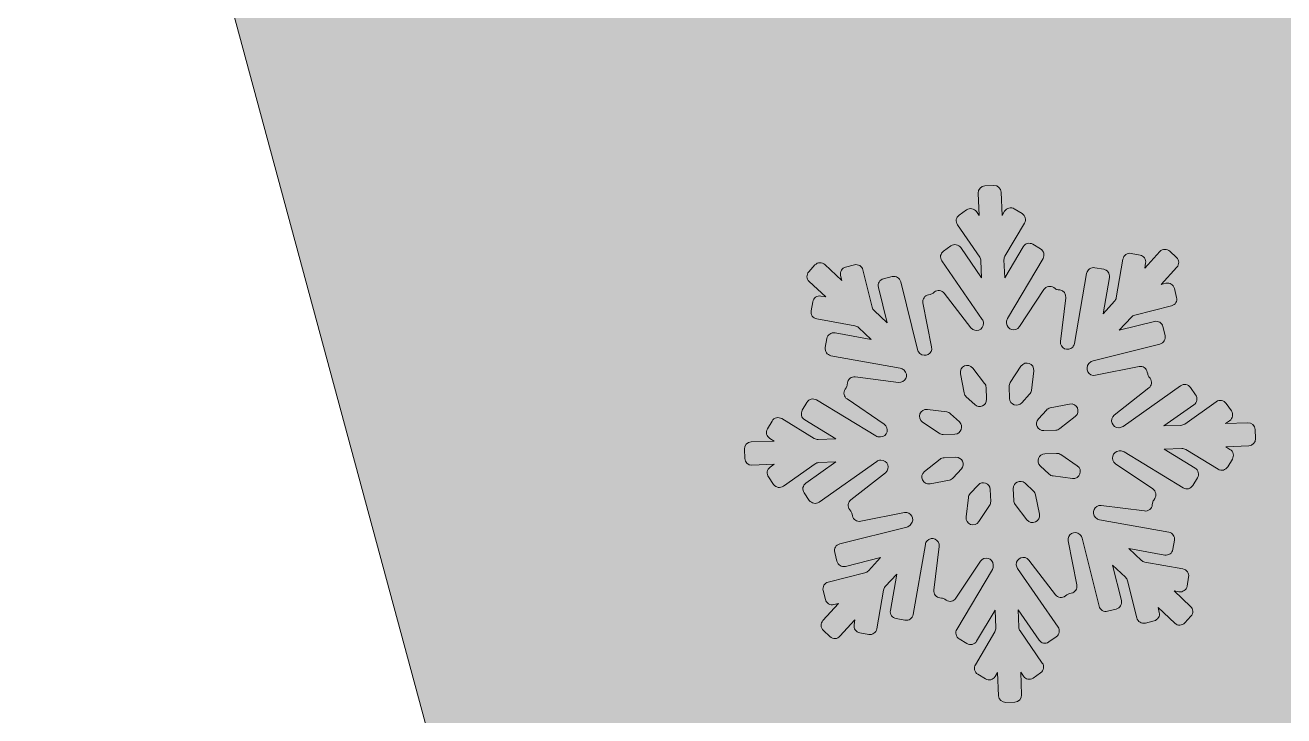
# Model space of a CAD drawing. Header units: millimetres. Extents: x 27 to 189, y -121 to -22.
# Drawn here: x 112.88 to 138.58, y -65.93 to -51.82 of the extents above; entities that cross this region are included whole.
import ezdxf

# ---------------------------------------------------------------- set-up
doc = ezdxf.new("R2010")
doc.units = ezdxf.units.MM
doc.header["$MEASUREMENT"] = 0
doc.layers.add('engraving', color=7, linetype='Continuous')
doc.layers.add('Layer 1', color=7, linetype='Continuous')

msp = doc.modelspace()

# ---------------------------------------------------------------- hatches: boundary and pattern name
at = {"layer": 'Layer 1'}
h = msp.add_hatch(color=2, dxfattribs=at)
h.dxf.hatch_style = 2
edge = h.paths.add_edge_path()
edge.add_spline(control_points=[(165.942, -35.834), (165.942, -35.834), (161.501, -35.834), (161.501, -35.834), (161.501, -35.834), (158.269, -35.834), (158.269, -35.834), (157.497, -34.402), (156.034, -33.393), (154.332, -33.263), (155.837, -32.148), (156.817, -30.365), (156.817, -28.348), (156.817, -24.968), (154.076, -22.227), (150.696, -22.227), (147.316, -22.227), (144.575, -24.968), (144.575, -28.348), (144.575, -30.365), (145.555, -32.148), (147.06, -33.263), (145.358, -33.393), (143.895, -34.402), (143.123, -35.834), (143.123, -35.834), (139.892, -35.834), (139.892, -35.834), (139.892, -35.834), (135.45, -35.834), (135.45, -35.834), (135.45, -35.834), (112.878, -35.834), (112.878, -35.834), (112.878, -35.834), (135.664, -120.161), (135.664, -120.161), (135.664, -120.161), (165.729, -120.161), (165.729, -120.161), (165.729, -120.161), (188.514, -35.834), (188.514, -35.834), (188.514, -35.834), (165.942, -35.834), (165.942, -35.834)], knot_values=[0, 0, 0, 0, 1, 1, 1, 2, 2, 2, 3, 3, 3, 4, 4, 4, 5, 5, 5, 6, 6, 6, 7, 7, 7, 8, 8, 8, 9, 9, 9, 10, 10, 10, 11, 11, 11, 12, 12, 12, 13, 13, 13, 14, 14, 14, 15, 15, 15, 15], degree=3, periodic=1)
edge = h.paths.add_edge_path()
edge.add_spline(control_points=[(146.889, -28.348), (146.889, -26.249), (148.597, -24.541), (150.696, -24.541), (152.795, -24.541), (154.503, -26.249), (154.503, -28.348), (154.503, -30.447), (152.795, -32.155), (150.696, -32.155), (148.597, -32.155), (146.889, -30.447), (146.889, -28.348)], knot_values=[0, 0, 0, 0, 1, 1, 1, 2, 2, 2, 3, 3, 3, 4, 4, 4, 4], degree=3, periodic=1)
h.paths.add_polyline_path([(140.66, -38.834), (160.733, -38.834), (150.696, -77.997)])

# ---------------------------------------------------------------- linework, layer by layer
at = {"layer": 'engraving', "lineweight": 0}
for points, knots in [([(137.994, -60.079), (137.99, -60), (137.924, -59.939), (137.845, -59.942), (137.845, -59.942), (137.389, -59.959), (137.389, -59.959), (137.389, -59.959), (137.473, -59.9), (137.473, -59.9), (137.538, -59.854), (137.553, -59.766), (137.509, -59.701), (137.509, -59.701), (137.403, -59.548), (137.403, -59.548), (137.357, -59.482), (137.267, -59.466), (137.202, -59.512), (137.202, -59.512), (136.556, -59.969), (136.556, -59.969), (136.533, -59.985), (136.506, -59.994), (136.479, -59.995), (136.479, -59.995), (136.13, -60.008), (136.13, -60.008), (136.13, -60.008), (136.745, -59.574), (136.745, -59.574), (136.809, -59.529), (136.825, -59.44), (136.78, -59.375), (136.78, -59.375), (136.674, -59.222), (136.674, -59.222), (136.628, -59.157), (136.538, -59.141), (136.473, -59.187), (136.473, -59.187), (135.297, -60.017), (135.297, -60.017), (135.274, -60.033), (135.248, -60.042), (135.22, -60.044), (135.22, -60.044), (135.213, -60.044), (135.213, -60.044), (135.074, -60.049), (135.01, -59.874), (135.119, -59.788), (135.119, -59.788), (135.824, -59.232), (135.824, -59.232), (135.886, -59.184), (135.897, -59.095), (135.849, -59.032), (135.849, -59.032), (135.827, -59.003), (135.827, -59.003), (135.813, -58.985), (135.804, -58.965), (135.8, -58.943), (135.8, -58.943), (135.793, -58.907), (135.793, -58.907), (135.777, -58.83), (135.702, -58.779), (135.624, -58.794), (135.624, -58.794), (134.733, -58.972), (134.733, -58.972), (134.597, -58.999), (134.506, -58.837), (134.599, -58.735), (134.599, -58.735), (134.614, -58.719), (134.614, -58.719), (134.633, -58.698), (134.658, -58.683), (134.685, -58.676), (134.685, -58.676), (136.051, -58.334), (136.051, -58.334), (136.128, -58.314), (136.175, -58.237), (136.156, -58.16), (136.156, -58.16), (136.111, -57.978), (136.111, -57.978), (136.091, -57.902), (136.014, -57.855), (135.937, -57.874), (135.937, -57.874), (135.221, -58.053), (135.221, -58.053), (135.221, -58.053), (135.468, -57.783), (135.468, -57.783), (135.487, -57.763), (135.511, -57.748), (135.539, -57.741), (135.539, -57.741), (136.287, -57.553), (136.287, -57.553), (136.364, -57.534), (136.411, -57.456), (136.392, -57.38), (136.392, -57.38), (136.347, -57.198), (136.347, -57.198), (136.327, -57.121), (136.25, -57.074), (136.173, -57.093), (136.173, -57.093), (136.075, -57.118), (136.075, -57.118), (136.075, -57.118), (136.396, -56.766), (136.396, -56.766), (136.449, -56.709), (136.445, -56.619), (136.388, -56.565), (136.388, -56.565), (136.252, -56.438), (136.252, -56.438), (136.194, -56.384), (136.102, -56.387), (136.048, -56.446), (136.048, -56.446), (135.742, -56.782), (135.742, -56.782), (135.742, -56.782), (135.759, -56.682), (135.759, -56.682), (135.773, -56.604), (135.721, -56.53), (135.644, -56.516), (135.644, -56.516), (135.462, -56.483), (135.462, -56.483), (135.384, -56.469), (135.309, -56.522), (135.296, -56.6), (135.296, -56.6), (135.158, -57.388), (135.158, -57.388), (135.154, -57.415), (135.141, -57.44), (135.123, -57.46), (135.123, -57.46), (134.888, -57.718), (134.888, -57.718), (134.888, -57.718), (135.018, -56.972), (135.018, -56.972), (135.031, -56.895), (134.98, -56.821), (134.902, -56.807), (134.902, -56.807), (134.721, -56.774), (134.721, -56.774), (134.643, -56.76), (134.568, -56.812), (134.554, -56.89), (134.554, -56.89), (134.305, -58.323), (134.305, -58.323), (134.3, -58.35), (134.288, -58.375), (134.269, -58.395), (134.269, -58.395), (134.269, -58.395), (134.269, -58.395), (134.175, -58.498), (134.004, -58.42), (134.021, -58.282), (134.021, -58.282), (134.13, -57.389), (134.13, -57.389), (134.139, -57.311), (134.084, -57.239), (134.006, -57.229), (134.006, -57.229), (133.971, -57.225), (133.971, -57.225), (133.949, -57.222), (133.928, -57.214), (133.909, -57.201), (133.909, -57.201), (133.881, -57.182), (133.881, -57.182), (133.815, -57.137), (133.725, -57.155), (133.681, -57.222), (133.681, -57.222), (133.181, -57.979), (133.181, -57.979), (133.104, -58.095), (132.924, -58.045), (132.918, -57.906), (132.918, -57.906), (132.917, -57.89), (132.917, -57.89), (132.916, -57.862), (132.923, -57.835), (132.937, -57.811), (132.937, -57.811), (133.663, -56.588), (133.663, -56.588), (133.703, -56.52), (133.681, -56.433), (133.614, -56.392), (133.614, -56.392), (133.456, -56.296), (133.456, -56.296), (133.388, -56.255), (133.299, -56.277), (133.258, -56.345), (133.258, -56.345), (132.881, -56.982), (132.881, -56.982), (132.881, -56.982), (132.866, -56.616), (132.866, -56.616), (132.865, -56.588), (132.872, -56.56), (132.886, -56.537), (132.886, -56.537), (133.284, -55.866), (133.284, -55.866), (133.324, -55.798), (133.302, -55.711), (133.235, -55.67), (133.235, -55.67), (133.077, -55.574), (133.077, -55.574), (133.009, -55.532), (132.92, -55.554), (132.879, -55.623), (132.879, -55.623), (132.829, -55.708), (132.829, -55.708), (132.829, -55.708), (132.81, -55.232), (132.81, -55.232), (132.807, -55.153), (132.74, -55.092), (132.661, -55.095), (132.661, -55.095), (132.477, -55.102), (132.477, -55.102), (132.398, -55.105), (132.336, -55.172), (132.34, -55.251), (132.34, -55.251), (132.358, -55.71), (132.358, -55.71), (132.358, -55.71), (132.302, -55.629), (132.302, -55.629), (132.257, -55.563), (132.167, -55.547), (132.102, -55.593), (132.102, -55.593), (131.951, -55.7), (131.951, -55.7), (131.887, -55.745), (131.871, -55.834), (131.916, -55.898), (131.916, -55.898), (132.37, -56.556), (132.37, -56.556), (132.386, -56.578), (132.394, -56.605), (132.395, -56.632), (132.395, -56.632), (132.41, -56.984), (132.41, -56.984), (132.41, -56.984), (131.983, -56.365), (131.983, -56.365), (131.937, -56.3), (131.847, -56.284), (131.782, -56.33), (131.782, -56.33), (131.631, -56.436), (131.631, -56.436), (131.567, -56.482), (131.551, -56.57), (131.596, -56.635), (131.596, -56.635), (132.422, -57.83), (132.422, -57.83), (132.437, -57.852), (132.446, -57.879), (132.447, -57.906), (132.447, -57.906), (132.447, -57.908), (132.447, -57.908), (132.453, -58.048), (132.276, -58.112), (132.191, -58.001), (132.191, -58.001), (131.647, -57.296), (131.647, -57.296), (131.599, -57.233), (131.508, -57.221), (131.445, -57.271), (131.445, -57.271), (131.418, -57.292), (131.418, -57.292), (131.401, -57.306), (131.38, -57.315), (131.358, -57.32), (131.358, -57.32), (131.324, -57.326), (131.324, -57.326), (131.247, -57.342), (131.196, -57.417), (131.212, -57.495), (131.212, -57.495), (131.389, -58.394), (131.389, -58.394), (131.416, -58.53), (131.252, -58.621), (131.15, -58.526), (131.15, -58.526), (131.142, -58.518), (131.142, -58.518), (131.121, -58.499), (131.107, -58.475), (131.1, -58.448), (131.1, -58.448), (130.758, -57.062), (130.758, -57.062), (130.739, -56.985), (130.661, -56.938), (130.584, -56.957), (130.584, -56.957), (130.405, -57.002), (130.405, -57.002), (130.329, -57.021), (130.282, -57.099), (130.301, -57.176), (130.301, -57.176), (130.48, -57.899), (130.48, -57.899), (130.48, -57.899), (130.215, -57.652), (130.215, -57.652), (130.195, -57.633), (130.18, -57.608), (130.174, -57.581), (130.174, -57.581), (129.986, -56.821), (129.986, -56.821), (129.967, -56.744), (129.889, -56.697), (129.812, -56.717), (129.812, -56.717), (129.633, -56.761), (129.633, -56.761), (129.557, -56.781), (129.51, -56.858), (129.529, -56.935), (129.529, -56.935), (129.554, -57.033), (129.554, -57.033), (129.554, -57.033), (129.209, -56.711), (129.209, -56.711), (129.151, -56.657), (129.059, -56.66), (129.006, -56.719), (129.006, -56.719), (128.881, -56.856), (128.881, -56.856), (128.828, -56.914), (128.831, -57.004), (128.889, -57.058), (128.889, -57.058), (129.225, -57.372), (129.225, -57.372), (129.225, -57.372), (129.127, -57.355), (129.127, -57.355), (129.049, -57.34), (128.974, -57.393), (128.96, -57.471), (128.96, -57.471), (128.928, -57.655), (128.928, -57.655), (128.915, -57.733), (128.966, -57.807), (129.044, -57.821), (129.044, -57.821), (129.822, -57.961), (129.822, -57.961), (129.849, -57.966), (129.874, -57.979), (129.894, -57.998), (129.894, -57.998), (130.152, -58.239), (130.152, -58.239), (130.152, -58.239), (129.416, -58.106), (129.416, -58.106), (129.338, -58.091), (129.263, -58.144), (129.249, -58.222), (129.249, -58.222), (129.217, -58.406), (129.217, -58.406), (129.204, -58.484), (129.255, -58.558), (129.333, -58.572), (129.333, -58.572), (130.749, -58.828), (130.749, -58.828), (130.776, -58.833), (130.801, -58.845), (130.821, -58.864), (130.821, -58.864), (130.828, -58.87), (130.828, -58.87), (130.929, -58.965), (130.85, -59.135), (130.712, -59.117), (130.712, -59.117), (129.83, -59.005), (129.83, -59.005), (129.751, -58.995), (129.679, -59.051), (129.669, -59.13), (129.669, -59.13), (129.665, -59.166), (129.665, -59.166), (129.662, -59.188), (129.655, -59.209), (129.642, -59.228), (129.642, -59.228), (129.622, -59.258), (129.622, -59.258), (129.579, -59.324), (129.596, -59.412), (129.661, -59.456), (129.661, -59.456), (130.421, -59.971), (130.421, -59.971), (130.535, -60.048), (130.484, -60.227), (130.346, -60.233), (130.346, -60.233), (130.328, -60.233), (130.328, -60.233), (130.3, -60.234), (130.272, -60.227), (130.248, -60.212), (130.248, -60.212), (129.04, -59.477), (129.04, -59.477), (128.972, -59.435), (128.883, -59.457), (128.842, -59.526), (128.842, -59.526), (128.748, -59.686), (128.748, -59.686), (128.708, -59.753), (128.729, -59.84), (128.796, -59.881), (128.796, -59.881), (129.431, -60.268), (129.431, -60.268), (129.431, -60.268), (129.069, -60.282), (129.069, -60.282), (129.041, -60.283), (129.013, -60.276), (128.989, -60.261), (128.989, -60.261), (128.328, -59.858), (128.328, -59.858), (128.259, -59.817), (128.17, -59.839), (128.13, -59.907), (128.13, -59.907), (128.035, -60.067), (128.035, -60.067), (127.995, -60.135), (128.017, -60.222), (128.084, -60.263), (128.084, -60.263), (128.172, -60.317), (128.172, -60.317), (128.172, -60.317), (127.701, -60.335), (127.701, -60.335), (127.622, -60.338), (127.56, -60.405), (127.564, -60.484), (127.564, -60.484), (127.571, -60.671), (127.571, -60.671), (127.574, -60.75), (127.641, -60.812), (127.72, -60.809), (127.72, -60.809), (128.176, -60.791), (128.176, -60.791), (128.176, -60.791), (128.091, -60.851), (128.091, -60.851), (128.027, -60.896), (128.012, -60.985), (128.056, -61.049), (128.056, -61.049), (128.162, -61.203), (128.162, -61.203), (128.208, -61.268), (128.298, -61.284), (128.363, -61.238), (128.363, -61.238), (129.009, -60.782), (129.009, -60.782), (129.032, -60.766), (129.058, -60.757), (129.086, -60.756), (129.086, -60.756), (129.435, -60.742), (129.435, -60.742), (129.435, -60.742), (128.82, -61.176), (128.82, -61.176), (128.756, -61.222), (128.74, -61.31), (128.785, -61.375), (128.785, -61.375), (128.891, -61.528), (128.891, -61.528), (128.936, -61.594), (129.026, -61.61), (129.091, -61.564), (129.091, -61.564), (130.268, -60.733), (130.268, -60.733), (130.291, -60.717), (130.317, -60.708), (130.345, -60.707), (130.345, -60.707), (130.352, -60.706), (130.352, -60.706), (130.491, -60.701), (130.555, -60.876), (130.446, -60.962), (130.446, -60.962), (129.741, -61.518), (129.741, -61.518), (129.679, -61.566), (129.668, -61.656), (129.716, -61.718), (129.716, -61.718), (129.738, -61.747), (129.738, -61.747), (129.752, -61.765), (129.761, -61.785), (129.765, -61.807), (129.765, -61.807), (129.772, -61.843), (129.772, -61.843), (129.788, -61.921), (129.863, -61.971), (129.941, -61.956), (129.941, -61.956), (130.832, -61.778), (130.832, -61.778), (130.968, -61.751), (131.059, -61.913), (130.966, -62.015), (130.966, -62.015), (130.951, -62.032), (130.951, -62.032), (130.932, -62.052), (130.907, -62.067), (130.88, -62.074), (130.88, -62.074), (129.514, -62.417), (129.514, -62.417), (129.437, -62.436), (129.39, -62.513), (129.409, -62.59), (129.409, -62.59), (129.454, -62.772), (129.454, -62.772), (129.473, -62.849), (129.551, -62.896), (129.628, -62.876), (129.628, -62.876), (130.344, -62.697), (130.344, -62.697), (130.344, -62.697), (130.097, -62.967), (130.097, -62.967), (130.078, -62.988), (130.054, -63.002), (130.026, -63.009), (130.026, -63.009), (129.278, -63.197), (129.278, -63.197), (129.201, -63.216), (129.154, -63.294), (129.173, -63.371), (129.173, -63.371), (129.218, -63.552), (129.218, -63.552), (129.237, -63.629), (129.315, -63.676), (129.392, -63.657), (129.392, -63.657), (129.49, -63.632), (129.49, -63.632), (129.49, -63.632), (129.169, -63.984), (129.169, -63.984), (129.116, -64.042), (129.12, -64.131), (129.177, -64.185), (129.177, -64.185), (129.313, -64.312), (129.313, -64.312), (129.371, -64.366), (129.463, -64.363), (129.516, -64.304), (129.516, -64.304), (129.823, -63.968), (129.823, -63.968), (129.823, -63.968), (129.806, -64.069), (129.806, -64.069), (129.792, -64.146), (129.844, -64.22), (129.921, -64.234), (129.921, -64.234), (130.103, -64.267), (130.103, -64.267), (130.181, -64.281), (130.256, -64.229), (130.269, -64.15), (130.269, -64.15), (130.406, -63.362), (130.406, -63.362), (130.411, -63.335), (130.423, -63.31), (130.442, -63.29), (130.442, -63.29), (130.677, -63.033), (130.677, -63.033), (130.677, -63.033), (130.547, -63.778), (130.547, -63.778), (130.534, -63.855), (130.585, -63.929), (130.663, -63.943), (130.663, -63.943), (130.844, -63.976), (130.844, -63.976), (130.922, -63.99), (130.997, -63.938), (131.011, -63.86), (131.011, -63.86), (131.26, -62.427), (131.26, -62.427), (131.265, -62.4), (131.277, -62.375), (131.295, -62.355), (131.295, -62.355), (131.295, -62.355), (131.295, -62.355), (131.389, -62.252), (131.56, -62.33), (131.543, -62.469), (131.543, -62.469), (131.435, -63.361), (131.435, -63.361), (131.425, -63.44), (131.481, -63.511), (131.559, -63.521), (131.559, -63.521), (131.593, -63.525), (131.593, -63.525), (131.616, -63.528), (131.637, -63.536), (131.656, -63.549), (131.656, -63.549), (131.684, -63.568), (131.684, -63.568), (131.75, -63.613), (131.84, -63.595), (131.884, -63.528), (131.884, -63.528), (132.384, -62.772), (132.384, -62.772), (132.461, -62.655), (132.641, -62.706), (132.647, -62.845), (132.647, -62.845), (132.648, -62.861), (132.648, -62.861), (132.649, -62.888), (132.642, -62.916), (132.628, -62.94), (132.628, -62.94), (131.902, -64.163), (131.902, -64.163), (131.862, -64.23), (131.884, -64.317), (131.951, -64.358), (131.951, -64.358), (132.109, -64.454), (132.109, -64.454), (132.177, -64.496), (132.266, -64.474), (132.307, -64.405), (132.307, -64.405), (132.684, -63.769), (132.684, -63.769), (132.684, -63.769), (132.699, -64.135), (132.699, -64.135), (132.7, -64.162), (132.693, -64.19), (132.679, -64.214), (132.679, -64.214), (132.281, -64.885), (132.281, -64.885), (132.241, -64.952), (132.263, -65.039), (132.33, -65.08), (132.33, -65.08), (132.488, -65.176), (132.488, -65.176), (132.556, -65.218), (132.645, -65.196), (132.686, -65.127), (132.686, -65.127), (132.736, -65.043), (132.736, -65.043), (132.736, -65.043), (132.755, -65.518), (132.755, -65.518), (132.758, -65.597), (132.825, -65.658), (132.904, -65.655), (132.904, -65.655), (133.088, -65.648), (133.088, -65.648), (133.167, -65.645), (133.228, -65.578), (133.225, -65.499), (133.225, -65.499), (133.207, -65.041), (133.207, -65.041), (133.207, -65.041), (133.263, -65.121), (133.263, -65.121), (133.308, -65.187), (133.398, -65.203), (133.463, -65.157), (133.463, -65.157), (133.614, -65.051), (133.614, -65.051), (133.678, -65.005), (133.694, -64.917), (133.649, -64.852), (133.649, -64.852), (133.195, -64.194), (133.195, -64.194), (133.179, -64.172), (133.17, -64.146), (133.169, -64.119), (133.169, -64.119), (133.155, -63.767), (133.155, -63.767), (133.155, -63.767), (133.583, -64.385), (133.583, -64.385), (133.628, -64.451), (133.718, -64.467), (133.783, -64.421), (133.783, -64.421), (133.934, -64.314), (133.934, -64.314), (133.998, -64.269), (134.014, -64.18), (133.969, -64.115), (133.969, -64.115), (133.143, -62.92), (133.143, -62.92), (133.128, -62.898), (133.119, -62.872), (133.118, -62.845), (133.118, -62.845), (133.118, -62.842), (133.118, -62.842), (133.112, -62.703), (133.289, -62.639), (133.374, -62.749), (133.374, -62.749), (133.918, -63.455), (133.918, -63.455), (133.966, -63.518), (134.057, -63.529), (134.12, -63.48), (134.12, -63.48), (134.147, -63.459), (134.147, -63.459), (134.164, -63.445), (134.185, -63.435), (134.207, -63.431), (134.207, -63.431), (134.241, -63.424), (134.241, -63.424), (134.318, -63.408), (134.369, -63.333), (134.353, -63.256), (134.353, -63.256), (134.176, -62.356), (134.176, -62.356), (134.149, -62.22), (134.313, -62.129), (134.415, -62.224), (134.415, -62.224), (134.423, -62.232), (134.423, -62.232), (134.444, -62.251), (134.458, -62.276), (134.464, -62.302), (134.464, -62.302), (134.807, -63.688), (134.807, -63.688), (134.826, -63.765), (134.904, -63.812), (134.981, -63.793), (134.981, -63.793), (135.16, -63.748), (135.16, -63.748), (135.236, -63.729), (135.283, -63.651), (135.264, -63.575), (135.264, -63.575), (135.085, -62.851), (135.085, -62.851), (135.085, -62.851), (135.35, -63.099), (135.35, -63.099), (135.37, -63.118), (135.384, -63.142), (135.391, -63.169), (135.391, -63.169), (135.579, -63.929), (135.579, -63.929), (135.598, -64.006), (135.676, -64.053), (135.753, -64.034), (135.753, -64.034), (135.932, -63.989), (135.932, -63.989), (136.008, -63.97), (136.055, -63.892), (136.036, -63.816), (136.036, -63.816), (136.011, -63.717), (136.011, -63.717), (136.011, -63.717), (136.356, -64.039), (136.356, -64.039), (136.414, -64.093), (136.505, -64.09), (136.559, -64.031), (136.559, -64.031), (136.684, -63.894), (136.684, -63.894), (136.737, -63.836), (136.734, -63.746), (136.676, -63.693), (136.676, -63.693), (136.34, -63.378), (136.34, -63.378), (136.34, -63.378), (136.438, -63.396), (136.438, -63.396), (136.516, -63.41), (136.591, -63.358), (136.605, -63.279), (136.605, -63.279), (136.637, -63.095), (136.637, -63.095), (136.65, -63.017), (136.599, -62.944), (136.521, -62.929), (136.521, -62.929), (135.743, -62.789), (135.743, -62.789), (135.716, -62.784), (135.691, -62.771), (135.671, -62.753), (135.671, -62.753), (135.413, -62.512), (135.413, -62.512), (135.413, -62.512), (136.149, -62.645), (136.149, -62.645), (136.227, -62.659), (136.302, -62.607), (136.316, -62.528), (136.316, -62.528), (136.348, -62.344), (136.348, -62.344), (136.361, -62.266), (136.309, -62.192), (136.232, -62.178), (136.232, -62.178), (134.816, -61.923), (134.816, -61.923), (134.789, -61.918), (134.764, -61.905), (134.744, -61.886), (134.744, -61.886), (134.737, -61.88), (134.737, -61.88), (134.636, -61.785), (134.715, -61.616), (134.853, -61.633), (134.853, -61.633), (135.735, -61.745), (135.735, -61.745), (135.814, -61.755), (135.886, -61.699), (135.895, -61.62), (135.895, -61.62), (135.9, -61.584), (135.9, -61.584), (135.903, -61.562), (135.91, -61.541), (135.923, -61.523), (135.923, -61.523), (135.943, -61.492), (135.943, -61.492), (135.986, -61.427), (135.969, -61.338), (135.904, -61.294), (135.904, -61.294), (135.144, -60.78), (135.144, -60.78), (135.03, -60.702), (135.081, -60.523), (135.219, -60.518), (135.219, -60.518), (135.236, -60.517), (135.236, -60.517), (135.265, -60.516), (135.292, -60.523), (135.317, -60.538), (135.317, -60.538), (136.525, -61.274), (136.525, -61.274), (136.593, -61.315), (136.682, -61.293), (136.722, -61.224), (136.722, -61.224), (136.817, -61.065), (136.817, -61.065), (136.857, -60.997), (136.836, -60.91), (136.769, -60.869), (136.769, -60.869), (136.134, -60.482), (136.134, -60.482), (136.134, -60.482), (136.495, -60.468), (136.495, -60.468), (136.524, -60.467), (136.551, -60.474), (136.576, -60.489), (136.576, -60.489), (137.237, -60.892), (137.237, -60.892), (137.305, -60.934), (137.394, -60.911), (137.435, -60.843), (137.435, -60.843), (137.53, -60.683), (137.53, -60.683), (137.57, -60.615), (137.548, -60.528), (137.481, -60.487), (137.481, -60.487), (137.393, -60.433), (137.393, -60.433), (137.393, -60.433), (137.864, -60.415), (137.864, -60.415), (137.943, -60.412), (138.004, -60.345), (138.001, -60.266), (138.001, -60.266), (137.994, -60.079), (137.994, -60.079)], [0, 0, 0, 0, 1, 1, 1, 2, 2, 2, 3, 3, 3, 4, 4, 4, 5, 5, 5, 6, 6, 6, 7, 7, 7, 8, 8, 8, 9, 9, 9, 10, 10, 10, 11, 11, 11, 12, 12, 12, 13, 13, 13, 14, 14, 14, 15, 15, 15, 16, 16, 16, 17, 17, 17, 18, 18, 18, 19, 19, 19, 20, 20, 20, 21, 21, 21, 22, 22, 22, 23, 23, 23, 24, 24, 24, 25, 25, 25, 26, 26, 26, 27, 27, 27, 28, 28, 28, 29, 29, 29, 30, 30, 30, 31, 31, 31, 32, 32, 32, 33, 33, 33, 34, 34, 34, 35, 35, 35, 36, 36, 36, 37, 37, 37, 38, 38, 38, 39, 39, 39, 40, 40, 40, 41, 41, 41, 42, 42, 42, 43, 43, 43, 44, 44, 44, 45, 45, 45, 46, 46, 46, 47, 47, 47, 48, 48, 48, 49, 49, 49, 50, 50, 50, 51, 51, 51, 52, 52, 52, 53, 53, 53, 54, 54, 54, 55, 55, 55, 56, 56, 56, 57, 57, 57, 58, 58, 58, 59, 59, 59, 60, 60, 60, 61, 61, 61, 62, 62, 62, 63, 63, 63, 64, 64, 64, 65, 65, 65, 66, 66, 66, 67, 67, 67, 68, 68, 68, 69, 69, 69, 70, 70, 70, 71, 71, 71, 72, 72, 72, 73, 73, 73, 74, 74, 74, 75, 75, 75, 76, 76, 76, 77, 77, 77, 78, 78, 78, 79, 79, 79, 80, 80, 80, 81, 81, 81, 82, 82, 82, 83, 83, 83, 84, 84, 84, 85, 85, 85, 86, 86, 86, 87, 87, 87, 88, 88, 88, 89, 89, 89, 90, 90, 90, 91, 91, 91, 92, 92, 92, 93, 93, 93, 94, 94, 94, 95, 95, 95, 96, 96, 96, 97, 97, 97, 98, 98, 98, 99, 99, 99, 100, 100, 100, 101, 101, 101, 102, 102, 102, 103, 103, 103, 104, 104, 104, 105, 105, 105, 106, 106, 106, 107, 107, 107, 108, 108, 108, 109, 109, 109, 110, 110, 110, 111, 111, 111, 112, 112, 112, 113, 113, 113, 114, 114, 114, 115, 115, 115, 116, 116, 116, 117, 117, 117, 118, 118, 118, 119, 119, 119, 120, 120, 120, 121, 121, 121, 122, 122, 122, 123, 123, 123, 124, 124, 124, 125, 125, 125, 126, 126, 126, 127, 127, 127, 128, 128, 128, 129, 129, 129, 130, 130, 130, 131, 131, 131, 132, 132, 132, 133, 133, 133, 134, 134, 134, 135, 135, 135, 136, 136, 136, 137, 137, 137, 138, 138, 138, 139, 139, 139, 140, 140, 140, 141, 141, 141, 142, 142, 142, 143, 143, 143, 144, 144, 144, 145, 145, 145, 146, 146, 146, 147, 147, 147, 148, 148, 148, 149, 149, 149, 150, 150, 150, 151, 151, 151, 152, 152, 152, 153, 153, 153, 154, 154, 154, 155, 155, 155, 156, 156, 156, 157, 157, 157, 158, 158, 158, 159, 159, 159, 160, 160, 160, 161, 161, 161, 162, 162, 162, 163, 163, 163, 164, 164, 164, 165, 165, 165, 166, 166, 166, 167, 167, 167, 168, 168, 168, 169, 169, 169, 170, 170, 170, 171, 171, 171, 172, 172, 172, 173, 173, 173, 174, 174, 174, 175, 175, 175, 176, 176, 176, 177, 177, 177, 178, 178, 178, 179, 179, 179, 180, 180, 180, 181, 181, 181, 182, 182, 182, 183, 183, 183, 184, 184, 184, 185, 185, 185, 186, 186, 186, 187, 187, 187, 188, 188, 188, 189, 189, 189, 190, 190, 190, 191, 191, 191, 192, 192, 192, 193, 193, 193, 194, 194, 194, 195, 195, 195, 196, 196, 196, 197, 197, 197, 198, 198, 198, 199, 199, 199, 200, 200, 200, 201, 201, 201, 202, 202, 202, 203, 203, 203, 204, 204, 204, 205, 205, 205, 206, 206, 206, 207, 207, 207, 208, 208, 208, 209, 209, 209, 210, 210, 210, 211, 211, 211, 212, 212, 212, 213, 213, 213, 214, 214, 214, 215, 215, 215, 216, 216, 216, 217, 217, 217, 218, 218, 218, 219, 219, 219, 220, 220, 220, 221, 221, 221, 222, 222, 222, 223, 223, 223, 224, 224, 224, 225, 225, 225, 226, 226, 226, 227, 227, 227, 228, 228, 228, 229, 229, 229, 230, 230, 230, 231, 231, 231, 232, 232, 232, 233, 233, 233, 234, 234, 234, 235, 235, 235, 236, 236, 236, 237, 237, 237, 238, 238, 238, 239, 239, 239, 240, 240, 240, 241, 241, 241, 242, 242, 242, 243, 243, 243, 244, 244, 244, 245, 245, 245, 246, 246, 246, 247, 247, 247, 248, 248, 248, 249, 249, 249, 250, 250, 250, 251, 251, 251, 252, 252, 252, 253, 253, 253, 254, 254, 254, 255, 255, 255, 256, 256, 256, 257, 257, 257, 258, 258, 258, 259, 259, 259, 260, 260, 260, 261, 261, 261, 262, 262, 262, 263, 263, 263, 264, 264, 264, 265, 265, 265, 266, 266, 266, 267, 267, 267, 268, 268, 268, 269, 269, 269, 270, 270, 270, 271, 271, 271, 272, 272, 272, 273, 273, 273, 274, 274, 274, 275, 275, 275, 276, 276, 276, 277, 277, 277, 278, 278, 278, 279, 279, 279, 280, 280, 280, 281, 281, 281, 282, 282, 282, 283, 283, 283, 284, 284, 284, 285, 285, 285, 286, 286, 286, 287, 287, 287, 288, 288, 288, 289, 289, 289, 290, 290, 290, 291, 291, 291, 292, 292, 292, 293, 293, 293, 294, 294, 294, 295, 295, 295, 296, 296, 296, 297, 297, 297, 298, 298, 298, 299, 299, 299, 300, 300, 300, 301, 301, 301, 302, 302, 302, 303, 303, 303, 304, 304, 304, 305, 305, 305, 306, 306, 306, 307, 307, 307, 308, 308, 308, 309, 309, 309, 310, 310, 310, 311, 311, 311, 312, 312, 312, 313, 313, 313, 314, 314, 314, 315, 315, 315, 316, 316, 316, 317, 317, 317, 318, 318, 318, 319, 319, 319, 320, 320, 320, 321, 321, 321, 322, 322, 322, 323, 323, 323, 324, 324, 324, 325, 325, 325, 326, 326, 326, 327, 327, 327, 328, 328, 328, 329, 329, 329, 330, 330, 330, 331, 331, 331, 332, 332, 332, 333, 333, 333, 334, 334, 334, 335, 335, 335, 336, 336, 336, 336]), ([(132.23, -58.825), (132.23, -58.825), (132.471, -59.138), (132.471, -59.138), (132.489, -59.161), (132.499, -59.189), (132.5, -59.219), (132.5, -59.219), (132.51, -59.462), (132.51, -59.462), (132.515, -59.59), (132.363, -59.66), (132.269, -59.572), (132.269, -59.572), (132.096, -59.411), (132.096, -59.411), (132.074, -59.39), (132.059, -59.363), (132.054, -59.334), (132.054, -59.334), (131.976, -58.941), (131.976, -58.941), (131.947, -58.792), (132.138, -58.706), (132.23, -58.825)], [0, 0, 0, 0, 1, 1, 1, 2, 2, 2, 3, 3, 3, 4, 4, 4, 5, 5, 5, 6, 6, 6, 7, 7, 7, 8, 8, 8, 8]), ([(132.98, -59.445), (132.98, -59.445), (132.97, -59.202), (132.97, -59.202), (132.969, -59.172), (132.977, -59.143), (132.994, -59.118), (132.994, -59.118), (133.212, -58.787), (133.212, -58.787), (133.296, -58.661), (133.492, -58.733), (133.474, -58.883), (133.474, -58.883), (133.426, -59.28), (133.426, -59.28), (133.422, -59.31), (133.409, -59.338), (133.389, -59.36), (133.389, -59.36), (133.229, -59.535), (133.229, -59.535), (133.143, -59.63), (132.985, -59.572), (132.98, -59.445)], [0, 0, 0, 0, 1, 1, 1, 2, 2, 2, 3, 3, 3, 4, 4, 4, 5, 5, 5, 6, 6, 6, 7, 7, 7, 8, 8, 8, 8]), ([(133.569, -59.863), (133.569, -59.863), (133.734, -59.683), (133.734, -59.683), (133.755, -59.66), (133.782, -59.645), (133.812, -59.639), (133.812, -59.639), (134.206, -59.56), (134.206, -59.56), (134.354, -59.531), (134.441, -59.72), (134.322, -59.813), (134.322, -59.813), (134.005, -60.063), (134.005, -60.063), (133.981, -60.082), (133.952, -60.093), (133.922, -60.094), (133.922, -60.094), (133.681, -60.103), (133.681, -60.103), (133.553, -60.108), (133.483, -59.957), (133.569, -59.863)], [0, 0, 0, 0, 1, 1, 1, 2, 2, 2, 3, 3, 3, 4, 4, 4, 5, 5, 5, 6, 6, 6, 7, 7, 7, 8, 8, 8, 8]), ([(131.54, -60.158), (131.54, -60.158), (131.203, -59.93), (131.203, -59.93), (131.078, -59.846), (131.152, -59.651), (131.302, -59.67), (131.302, -59.67), (131.696, -59.72), (131.696, -59.72), (131.726, -59.724), (131.754, -59.737), (131.776, -59.757), (131.776, -59.757), (131.956, -59.926), (131.956, -59.926), (132.049, -60.013), (131.991, -60.169), (131.864, -60.174), (131.864, -60.174), (131.626, -60.183), (131.626, -60.183), (131.595, -60.184), (131.565, -60.175), (131.54, -60.158)], [0, 0, 0, 0, 1, 1, 1, 2, 2, 2, 3, 3, 3, 4, 4, 4, 5, 5, 5, 6, 6, 6, 7, 7, 7, 8, 8, 8, 8]), ([(131.996, -60.887), (131.996, -60.887), (131.831, -61.068), (131.831, -61.068), (131.81, -61.09), (131.783, -61.106), (131.753, -61.112), (131.753, -61.112), (131.359, -61.19), (131.359, -61.19), (131.211, -61.22), (131.124, -61.03), (131.243, -60.937), (131.243, -60.937), (131.56, -60.687), (131.56, -60.687), (131.584, -60.668), (131.613, -60.658), (131.643, -60.657), (131.643, -60.657), (131.884, -60.647), (131.884, -60.647), (132.011, -60.642), (132.081, -60.793), (131.996, -60.887)], [0, 0, 0, 0, 1, 1, 1, 2, 2, 2, 3, 3, 3, 4, 4, 4, 5, 5, 5, 6, 6, 6, 7, 7, 7, 8, 8, 8, 8]), ([(134.025, -60.592), (134.025, -60.592), (134.361, -60.82), (134.361, -60.82), (134.486, -60.904), (134.412, -61.1), (134.263, -61.081), (134.263, -61.081), (133.868, -61.03), (133.868, -61.03), (133.839, -61.027), (133.811, -61.013), (133.789, -60.993), (133.789, -60.993), (133.608, -60.824), (133.608, -60.824), (133.515, -60.738), (133.574, -60.582), (133.701, -60.577), (133.701, -60.577), (133.939, -60.567), (133.939, -60.567), (133.97, -60.566), (134, -60.575), (134.025, -60.592)], [0, 0, 0, 0, 1, 1, 1, 2, 2, 2, 3, 3, 3, 4, 4, 4, 5, 5, 5, 6, 6, 6, 7, 7, 7, 8, 8, 8, 8]), ([(132.585, -61.306), (132.585, -61.306), (132.594, -61.548), (132.594, -61.548), (132.596, -61.578), (132.587, -61.608), (132.571, -61.633), (132.571, -61.633), (132.353, -61.963), (132.353, -61.963), (132.269, -62.089), (132.073, -62.017), (132.091, -61.867), (132.091, -61.867), (132.139, -61.47), (132.139, -61.47), (132.143, -61.44), (132.155, -61.412), (132.176, -61.39), (132.176, -61.39), (132.336, -61.215), (132.336, -61.215), (132.422, -61.121), (132.579, -61.178), (132.585, -61.306)], [0, 0, 0, 0, 1, 1, 1, 2, 2, 2, 3, 3, 3, 4, 4, 4, 5, 5, 5, 6, 6, 6, 7, 7, 7, 8, 8, 8, 8]), ([(133.335, -61.925), (133.335, -61.925), (133.094, -61.613), (133.094, -61.613), (133.076, -61.589), (133.066, -61.561), (133.065, -61.531), (133.065, -61.531), (133.055, -61.289), (133.055, -61.289), (133.05, -61.161), (133.202, -61.091), (133.296, -61.178), (133.296, -61.178), (133.469, -61.34), (133.469, -61.34), (133.491, -61.36), (133.505, -61.387), (133.511, -61.417), (133.511, -61.417), (133.589, -61.81), (133.589, -61.81), (133.618, -61.958), (133.427, -62.045), (133.335, -61.925)], [0, 0, 0, 0, 1, 1, 1, 2, 2, 2, 3, 3, 3, 4, 4, 4, 5, 5, 5, 6, 6, 6, 7, 7, 7, 8, 8, 8, 8])]:
    msp.add_open_spline(points, degree=3, knots=knots, dxfattribs=at)
at = {"layer": 'Layer 1', "lineweight": 0}
msp.add_open_spline([(165.942, -35.834), (165.942, -35.834), (161.501, -35.834), (161.501, -35.834), (161.501, -35.834), (158.269, -35.834), (158.269, -35.834), (157.497, -34.402), (156.034, -33.393), (154.332, -33.263), (155.837, -32.148), (156.817, -30.365), (156.817, -28.348), (156.817, -24.968), (154.076, -22.227), (150.696, -22.227), (147.316, -22.227), (144.575, -24.968), (144.575, -28.348), (144.575, -30.365), (145.555, -32.148), (147.06, -33.263), (145.358, -33.393), (143.895, -34.402), (143.123, -35.834), (143.123, -35.834), (139.892, -35.834), (139.892, -35.834), (139.892, -35.834), (135.45, -35.834), (135.45, -35.834), (135.45, -35.834), (112.878, -35.834), (112.878, -35.834), (112.878, -35.834), (135.664, -120.161), (135.664, -120.161), (135.664, -120.161), (165.729, -120.161), (165.729, -120.161), (165.729, -120.161), (188.514, -35.834), (188.514, -35.834), (188.514, -35.834), (165.942, -35.834), (165.942, -35.834)], degree=3, knots=[0, 0, 0, 0, 1, 1, 1, 2, 2, 2, 3, 3, 3, 4, 4, 4, 5, 5, 5, 6, 6, 6, 7, 7, 7, 8, 8, 8, 9, 9, 9, 10, 10, 10, 11, 11, 11, 12, 12, 12, 13, 13, 13, 14, 14, 14, 15, 15, 15, 15], dxfattribs=at)

doc.saveas('drawing.dxf')
